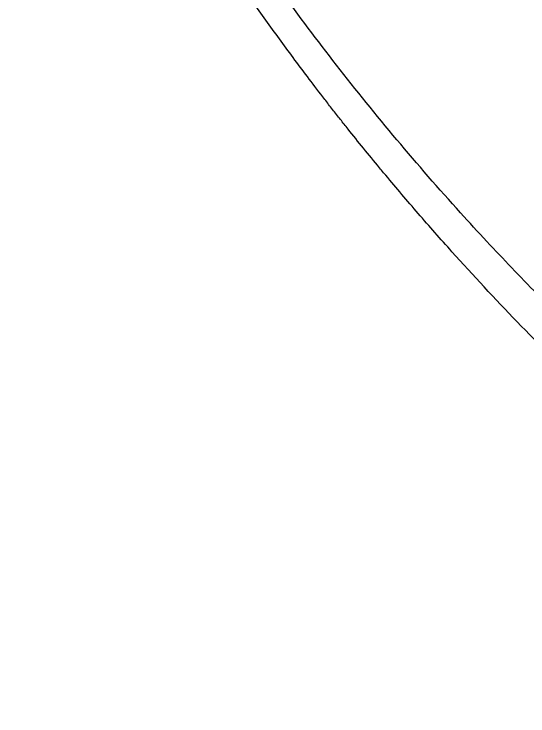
# Model space of a CAD drawing. Header units: millimetres. Extents: x 0 to 4378, y 0 to 2376.
# Drawn here: x 2534.21 to 2554.29, y 1099.23 to 1126.67 of the extents above; entities that cross this region are included whole.
import ezdxf

# ---------------------------------------------------------------- set-up
doc = ezdxf.new("R2010")
doc.units = ezdxf.units.MM
doc.header["$LTSCALE"] = 0.2
doc.layers.add('01_Object Line', color=4, linetype='Continuous')

# ---------------------------------------------------------------- blocks, each defined once
blk = doc.blocks.new('A$C7c2cc22e_1')
for points, knots in [([(62.109, 67.464), (62.068, 67.488), (62.036, 67.506), (61.966, 67.547), (61.93, 67.568), (61.822, 67.631), (61.75, 67.673), (61.532, 67.802), (61.385, 67.889), (60.927, 68.166), (60.613, 68.361), (59.519, 69.056), (58.719, 69.591), (56.171, 71.373), (54.386, 72.735), (52.215, 74.52), (51.813, 74.856), (50.434, 76.028), (49.46, 76.888), (47.895, 78.323), (47.299, 78.883), (45.937, 80.19), (45.176, 80.944), (43.764, 82.383), (43.111, 83.067), (42.123, 84.129), (41.781, 84.501), (39.741, 86.76), (38.117, 88.692), (35.848, 91.611), (35.123, 92.581), (33.733, 94.521), (33.068, 95.491), (31.816, 97.405), (31.229, 98.347), (30.122, 100.22), (29.602, 101.149), (27.177, 105.761), (25.878, 109.179), (25.149, 112.861), (25.05, 113.527), (24.9, 115.123), (24.898, 116.017), (25.027, 117.251), (25.092, 117.644), (25.267, 118.393), (25.376, 118.749), (25.507, 119.085)], [0.000001, 0.000001, 0.000001, 0.000001, 0.017289, 0.017289, 0.034993, 0.034993, 0.070506, 0.070506, 0.142461, 0.142461, 0.294734, 0.294734, 0.67969, 0.67969, 1.52071, 1.52071, 1.712137, 1.712137, 2.17847, 2.17847, 2.468632, 2.468632, 2.845677, 2.845677, 3.177241, 3.177241, 3.354712, 3.354712, 4.246918, 4.246918, 4.688059, 4.688059, 5.129475, 5.129475, 5.562211, 5.562211, 5.997516, 5.997516, 7.753462, 7.753462, 8.159608, 8.159608, 8.770872, 8.770872, 9.07783, 9.07783, 9.385555, 9.385555, 9.385555, 9.385555]), ([(62.628, 65.213), (62.459, 65.311), (62.007, 65.57), (60.943, 66.227), (60.516, 66.499), (59.801, 66.966), (59.514, 67.156), (58.084, 68.121), (56.922, 68.953), (54.983, 70.414), (54.205, 71.02), (52.394, 72.478), (51.362, 73.344), (48.967, 75.438), (47.612, 76.688), (44.504, 79.704), (42.769, 81.506), (40.66, 83.852), (40.222, 84.349), (39.573, 85.099), (39.359, 85.348), (38.936, 85.846), (38.727, 86.095), (38.41, 86.475), (38.304, 86.603), (37.986, 86.988), (37.779, 87.24), (37.371, 87.744), (37.17, 87.994), (36.872, 88.369), (36.774, 88.494), (36.572, 88.751), (36.468, 88.883), (36.264, 89.146), (36.163, 89.277), (35.857, 89.673), (35.653, 89.941), (35.271, 90.446), (35.087, 90.693), (34.723, 91.184), (34.545, 91.426), (34.012, 92.161), (33.663, 92.653), (32.96, 93.663), (32.604, 94.187), (31.958, 95.159), (31.668, 95.606), (31.29, 96.199), (31.212, 96.323), (30.821, 96.947), (30.519, 97.44), (30.078, 98.179), (29.934, 98.425), (29.651, 98.912), (29.512, 99.155), (29.239, 99.639), (29.107, 99.877), (28.909, 100.237), (28.843, 100.359), (28.715, 100.596), (28.654, 100.71), (28.527, 100.948), (28.464, 101.068), (28.287, 101.406), (28.169, 101.635), (27.172, 103.598), (26.424, 105.283), (25.765, 107.039), (25.711, 107.188), (25.604, 107.483), (25.553, 107.627), (25.455, 107.908), (25.408, 108.047), (25.317, 108.318), (25.274, 108.451), (25.19, 108.712), (25.15, 108.841), (25.036, 109.21), (24.964, 109.454), (24.767, 110.15), (24.652, 110.602), (24.512, 111.214), (24.47, 111.401), (24.414, 111.676), (24.396, 111.763), (24.346, 112.018), (24.316, 112.185), (24.26, 112.506), (24.236, 112.659), (24.17, 113.097), (24.133, 113.377), (24.052, 114.136), (24.021, 114.604), (24.002, 115.394), (24.006, 115.724), (24.044, 116.525), (24.093, 116.985), (24.206, 117.64), (24.25, 117.853), (24.327, 118.164), (24.354, 118.267), (24.397, 118.418), (24.411, 118.468), (24.434, 118.542), (24.442, 118.567), (24.453, 118.604), (24.457, 118.616), (24.465, 118.641), (24.469, 118.653), (24.473, 118.665)], [0.000492, 0.000492, 0.000492, 0.000492, 0.070477, 0.070477, 0.116784, 0.116784, 0.147598, 0.147598, 0.270163, 0.270163, 0.35129, 0.35129, 0.459378, 0.459378, 0.603543, 0.603543, 0.795477, 0.795477, 0.846759, 0.846759, 0.872247, 0.872247, 0.897546, 0.897546, 0.910816, 0.910816, 0.936058, 0.936058, 0.961053, 0.961053, 0.973407, 0.973407, 0.986612, 0.986612, 0.999925, 0.999925, 1.026343, 1.026343, 1.051465, 1.051465, 1.076258, 1.076258, 1.125243, 1.125243, 1.177878, 1.177878, 1.224985, 1.224985, 1.237745, 1.237745, 1.287061, 1.287061, 1.311764, 1.311764, 1.336615, 1.336615, 1.361333, 1.361333, 1.372959, 1.372959, 1.384222, 1.384222, 1.395507, 1.395507, 1.41867, 1.41867, 1.596072, 1.596072, 1.612752, 1.612752, 1.628768, 1.628768, 1.644172, 1.644172, 1.659003, 1.659003, 1.673475, 1.673475, 1.702106, 1.702106, 1.756638, 1.756638, 1.781274, 1.781274, 1.792708, 1.792708, 1.814679, 1.814679, 1.835454, 1.835454, 1.874477, 1.874477, 1.942807, 1.942807, 1.994085, 1.994085, 2.070998, 2.070998, 2.109452, 2.109452, 2.128666, 2.128666, 2.138273, 2.138273, 2.143077, 2.143077, 2.145479, 2.145479, 2.147874, 2.147874, 2.147874, 2.147874])]:
    blk.add_open_spline(points, degree=3, knots=knots)

msp = doc.modelspace()

# ---------------------------------------------------------------- block references
at = {"layer": '01_Object Line'}
msp.add_blockref('A$C7c2cc22e_1', (2510.212, 1034.021), dxfattribs=at)

doc.saveas('drawing.dxf')
